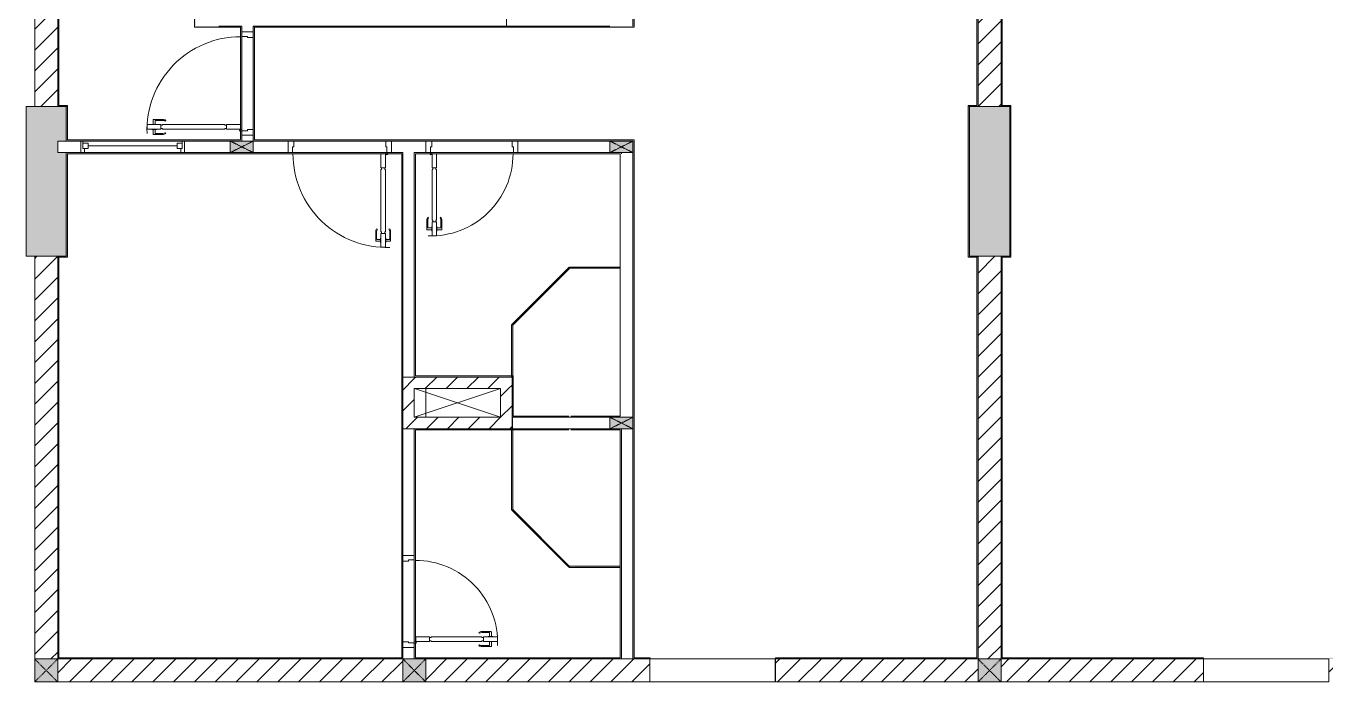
# Model space of a CAD drawing. Header units: millimetres. Extents: x 81424 to 264319, y 405 to 78637.
# Drawn here: x 220342 to 231642, y 35537 to 41237 of the extents above; entities that cross this region are included whole.
import ezdxf

# ---------------------------------------------------------------- set-up
doc = ezdxf.new("R2010")
doc.units = ezdxf.units.MM
doc.linetypes.add('IMPORT-Dash _2_', pattern=[6, 3, -3])
for name, color, linetype, lineweight in [('0-2', 130, 'Continuous', 9), ('A-DETL-GENF-7', 130, 'Continuous', 9), ('A-DOOR-2', 130, 'Continuous', 9), ('A-FLOR-1', 130, 'Continuous', 9), ('A-GLAZ-2', 130, 'Continuous', 9), ('A-GLAZ-CURT', 130, 'Continuous', 9), ('A-WALL-1', 130, 'Continuous', 9), ('A-WALL-PATT-4', 130, 'Continuous', 9), ('A_1404_dwg-1', 130, 'Continuous', 9), ('I-WALL-1', 130, 'Continuous', 9), ('S-COLS-1', 130, 'Continuous', 9), ('S-COLS-2', 130, 'Continuous', 9), ('S-COLS-4', 130, 'Continuous', 9), ('S-COLS-9', 130, 'IMPORT-Dash _2_', 9), ('S-COLS-HDLN-1', 130, 'IMPORT-Dash _2_', 9)]:
    doc.layers.add(name, color=color, linetype=linetype, lineweight=lineweight)
pattern_1 = [(45, (0, 0), (-90.50967, 90.50967), [])]

# ---------------------------------------------------------------- blocks, each defined once
blk = doc.blocks.new('A_1404_dwg_NCV_TKTC_KET CAU_rvt-1-TKTC_MB HOÀN THIỆN SÀN TẦNG 3-4-4819833-KeyPlan-CH4')
at = {"layer": 'S-COLS-1'}
for points in [[(83453, 39237), (83728, 39237), (83728, 40137), (83653, 40137), (83653, 40237), (83728, 40237), (83728, 40537), (83378, 40537), (83378, 39237)], [(91853, 39237), (91928, 39237), (91928, 40537), (91578, 40537), (91578, 39237), (91653, 39237)]]:
    blk.add_hatch(color=256, dxfattribs=at).paths.add_polyline_path(points)
at = {"layer": 'A-FLOR-1', "flags": 128}
blk.add_lwpolyline([(87503, 37837), (86853, 37837), (86853, 38087)], dxfattribs=at)
at = {"layer": 'S-COLS-2'}
for p, q in [((83728, 40237), (83728, 40537)), ((91853, 40537), (91653, 40537)), ((83728, 39237), (83728, 40137)), ((91653, 39237), (91853, 39237))]:
    blk.add_line(p, q, dxfattribs=at)
at = {"layer": 'S-COLS-2', "flags": 128}
blk.add_lwpolyline([(83653, 40537), (83378, 40537), (83378, 39237), (83653, 39237)], dxfattribs=at)
blk = doc.blocks.new('A_1404_dwg_DOOR_CW_01 CANH MO-PANEL KINH - DIW_01-900x2200-CỬA GỖ VÂN LAMINATE-553393-TKTC_MB HOÀN THIỆN SÀN TẦNG 3-4-4819840-KeyPlan-CH4')
at = {"layer": 'A-DETL-GENF-7'}
for p, q in [((46582, 38482), (46582, 38521)), ((46582, 38438), (46582, 38399)), ((46666, 38525), (46586, 38525)), ((46599, 38482), (46599, 38513)), ((46599, 38438), (46599, 38407)), ((46603, 38517), (46666, 38517)), ((46691, 38517), (46687, 38511)), ((46666, 38395), (46586, 38395)), ((46603, 38403), (46666, 38403)), ((46691, 38404), (46687, 38410))]:
    blk.add_line(p, q, dxfattribs=at)
at = {"layer": 'A-DETL-GENF-7', "flags": 128}
for points in [[(46531, 38440), (46531, 38480), (46651, 38480), (46651, 38440)], [(46610, 38482), (46610, 38480), (46571, 38480), (46571, 38482)], [(46610, 38438), (46610, 38440), (46571, 38440), (46571, 38438)], [(47207, 38474), (47207, 38480), (46665, 38480), (46665, 38474), (46651, 38474), (46651, 38446), (46665, 38446), (46665, 38440), (47207, 38440), (47207, 38446), (47221, 38446), (47221, 38474)], [(47221, 38480), (47221, 38440), (47341, 38440), (47341, 38480)]]:
    blk.add_lwpolyline(points, close=True, dxfattribs=at)
at = {"layer": 'A-DETL-GENF-7'}
blk.add_circle((47343, 38430), 10, dxfattribs=at)
for centre, radius, start, end in [((47343, 38430), 814, 90, 182), ((46586, 38521), 4, 90, 180), ((46603, 38513), 4, 90, 180), ((46666, 38480), 45, 55, 90), ((46666, 38480), 37, 55, 90), ((46586, 38399), 4, 180, 270), ((46603, 38407), 4, 180, 270), ((46666, 38440), 37, 270, 305), ((46666, 38440), 45, 270, 305)]:
    blk.add_arc(centre, radius, start, end, dxfattribs=at)
at = {"layer": 'A-DOOR-2'}
blk.add_line((47353, 38430), (47353, 38455), dxfattribs=at)
at = {"layer": 'A-DOOR-2', "flags": 128}
for points in [[(47453, 39237), (47453, 39287), (47353, 39287), (47353, 39247), (47403, 39247), (47403, 39237)], [(47453, 38387), (47453, 38437), (47403, 38437), (47403, 38427), (47353, 38427), (47353, 38387)]]:
    blk.add_lwpolyline(points, close=True, dxfattribs=at)
blk = doc.blocks.new('A_1404_dwg_DOOR_CW_01 CANH MO-PANEL KINH - DIG_02-800x2200-CỬA NHÔM KÍNH-V60-TKTC_MB HOÀN THIỆN SÀN TẦNG 3-4-4819851-KeyPlan-CH4')
at = {"layer": 'A-DETL-GENF-7'}
for p, q in [((104756, 29607), (104717, 29607)), ((104800, 29607), (104839, 29607)), ((104713, 29524), (104713, 29603)), ((104721, 29586), (104721, 29524)), ((104721, 29498), (104728, 29503)), ((104756, 29590), (104725, 29590)), ((104800, 29590), (104831, 29590)), ((104835, 29498), (104828, 29503)), ((104835, 29586), (104835, 29524)), ((104843, 29524), (104843, 29603))]:
    blk.add_line(p, q, dxfattribs=at)
at = {"layer": 'A-DETL-GENF-7', "flags": 128}
for points in [[(104756, 29579), (104758, 29579), (104758, 29619), (104756, 29619)], [(104798, 29659), (104758, 29659), (104758, 29539), (104798, 29539)], [(104800, 29579), (104798, 29579), (104798, 29619), (104800, 29619)], [(104764, 29083), (104758, 29083), (104758, 29525), (104764, 29525), (104764, 29539), (104792, 29539), (104792, 29525), (104798, 29525), (104798, 29083), (104792, 29083), (104792, 29069), (104764, 29069)], [(104758, 29069), (104798, 29069), (104798, 28949), (104758, 28949)]]:
    blk.add_lwpolyline(points, close=True, dxfattribs=at)
at = {"layer": 'A-DETL-GENF-7'}
blk.add_circle((104808, 28947), 10, dxfattribs=at)
for centre, radius, start, end in [((104808, 28947), 714, 88, 180), ((104717, 29603), 4, 90, 180), ((104839, 29603), 4, 0, 90), ((104758, 29524), 45, 180, 215), ((104725, 29586), 4, 90, 180), ((104758, 29524), 37, 180, 215), ((104798, 29524), 37, 325, 0), ((104831, 29586), 4, 0, 90), ((104798, 29524), 45, 325, 0)]:
    blk.add_arc(centre, radius, start, end, dxfattribs=at)
at = {"layer": 'A-DOOR-2'}
blk.add_line((104808, 28937), (104783, 28937), dxfattribs=at)
at = {"layer": 'A-DOOR-2', "flags": 128}
for points in [[(104051, 28837), (104051, 28937), (104091, 28937), (104091, 28887), (104101, 28887), (104101, 28837)], [(104801, 28837), (104801, 28887), (104811, 28887), (104811, 28937), (104851, 28937), (104851, 28837)]]:
    blk.add_lwpolyline(points, close=True, dxfattribs=at)
blk = doc.blocks.new('A_1404_dwg_M_Fixed - 900 x 1400-901191-TKTC_MB HOÀN THIỆN SÀN TẦNG 3-4-4819853-KeyPlan-CH4')
at = {"layer": 'A-GLAZ-2'}
blk.add_line((107014, 28878), (107788, 28878), dxfattribs=at)
at = {"layer": 'A-GLAZ-2', "flags": 128}
for points in [[(106983, 28900), (106983, 28937), (106951, 28937)], [(107819, 28900), (107819, 28937), (107851, 28937)], [(106951, 28837), (106970, 28837), (106970, 28900), (107014, 28900), (107014, 28856), (106970, 28856)], [(107832, 28856), (107788, 28856), (107788, 28900), (107832, 28900), (107832, 28837), (107849, 28837)]]:
    blk.add_lwpolyline(points, dxfattribs=at)
blk = doc.blocks.new('A_1404_dwg_System Panel - Glazed-931910-TKTC_MB HOÀN THIỆN SÀN TẦNG 3-4-4819935-KeyPlan-CH4')
at = {"layer": 'A-GLAZ-CURT'}
blk.add_hatch(color=256, dxfattribs=at).paths.add_polyline_path([(88104, 36532), (88543, 36532), (88543, 36542), (88100, 36537), (88100, 36532)])
blk.add_line((88543, 36542), (88102, 36542), dxfattribs=at)
at = {"layer": 'A-GLAZ-CURT', "flags": 128}
blk.add_lwpolyline([(88100, 36532), (88543, 36532), (88543, 36542)], dxfattribs=at)
blk = doc.blocks.new('A_1404_dwg_System Panel - Glazed-580250-TKTC_MB HOÀN THIỆN SÀN TẦNG 3-4-4819878-KeyPlan-CH4')
at = {"layer": 'A-GLAZ-CURT'}
blk.add_hatch(color=256, dxfattribs=at).paths.add_polyline_path([(104097, 32038), (104103, 32047), (103605, 32537), (103605, 32530), (104096, 32039)])
blk.add_line((103602, 32533), (104096, 32039), dxfattribs=at)
at = {"layer": 'A-GLAZ-CURT', "flags": 128}
blk.add_lwpolyline([(104104, 32045), (103609, 32540), (103602, 32533)], dxfattribs=at)
blk = doc.blocks.new('A_1404_dwg_System Panel - Glazed-703087-TKTC_MB HOÀN THIỆN SÀN TẦNG 3-4-4819883-KeyPlan-CH4')
at = {"layer": 'A-GLAZ-CURT'}
blk.add_hatch(color=256, dxfattribs=at).paths.add_polyline_path([(56804, 37033), (56809, 37036), (56809, 37727), (56799, 37727), (56801, 37033)])
at = {"layer": 'A-GLAZ-CURT', "flags": 128}
blk.add_lwpolyline([(56809, 37033), (56809, 37727), (56799, 37727), (56799, 37033)], close=True, dxfattribs=at)
blk = doc.blocks.new('A_1404_dwg_System Panel - Glazed-931911-TKTC_MB HOÀN THIỆN SÀN TẦNG 3-4-4819936-KeyPlan-CH4')
at = {"layer": 'A-GLAZ-CURT'}
blk.add_hatch(color=256, dxfattribs=at).paths.add_polyline_path([(88104, 39132), (88543, 39132), (88543, 39142), (88102, 39137), (88102, 39132)])
blk.add_line((88543, 39142), (88102, 39142), dxfattribs=at)
at = {"layer": 'A-GLAZ-CURT', "flags": 128}
blk.add_lwpolyline([(88104, 39132), (88543, 39132), (88543, 39142)], dxfattribs=at)
blk = doc.blocks.new('A_1404_dwg_System Panel - Glazed-580253-TKTC_MB HOÀN THIỆN SÀN TẦNG 3-4-4819881-KeyPlan-CH4')
at = {"layer": 'A-GLAZ-CURT'}
blk.add_hatch(color=256, dxfattribs=at).paths.add_polyline_path([(103606, 29933), (104101, 30435), (104096, 30437), (103603, 29937)])
blk.add_line((103606, 29933), (104104, 30431), dxfattribs=at)
at = {"layer": 'A-GLAZ-CURT', "flags": 128}
blk.add_lwpolyline([(104096, 30437), (103599, 29940), (103606, 29933)], dxfattribs=at)
blk = doc.blocks.new('A_1404_dwg_System Panel - Glazed-1013751-TKTC_MB HOÀN THIỆN SÀN TẦNG 3-4-4819884-KeyPlan-CH4')
at = {"layer": 'A-GLAZ-CURT'}
blk.add_hatch(color=256, dxfattribs=at).paths.add_polyline_path([(56809, 38192), (56804, 38639), (56799, 38639), (56803, 38192)])
at = {"layer": 'A-GLAZ-CURT', "flags": 128}
blk.add_lwpolyline([(56799, 38639), (56799, 38192), (56809, 38192), (56809, 38639)], close=True, dxfattribs=at)
blk = doc.blocks.new('A_1404_dwg_G1_SOF - BO TRU - 100x200-746114-TKTC_MB HOÀN THIỆN SÀN TẦNG 3-4-4819846-KeyPlan-CH4')
at = {"layer": 'S-COLS-1'}
blk.add_hatch(color=256, dxfattribs=at).paths.add_polyline_path([(49953, 40037), (49953, 40237), (49853, 40237), (49853, 40037)])
at = {"layer": 'S-COLS-1', "flags": 128}
blk.add_lwpolyline([(49853, 40037), (49853, 40237), (49953, 40237), (49953, 40037)], close=True, dxfattribs=at)
at = {"layer": 'S-COLS-HDLN-1'}
for p, q in [((49953, 40037), (49853, 40237)), ((49853, 40037), (49953, 40237))]:
    blk.add_line(p, q, dxfattribs=at)
blk = doc.blocks.new('A_1404_dwg_DOOR_CW_01 CANH MO-PANEL KINH - DIG_01-900x2200-CỬA NHÔM KÍNH-901226-TKTC_MB HOÀN THIỆN SÀN TẦNG 3-4-4819905-KeyPlan-CH4')
at = {"layer": 'A-DETL-GENF-7'}
for p, q in [((37873, 26676), (37879, 26671)), ((37986, 26676), (37980, 26671)), ((37865, 26650), (37865, 26570)), ((37908, 26566), (37869, 26566)), ((37873, 26587), (37873, 26650)), ((37908, 26583), (37877, 26583)), ((37952, 26583), (37983, 26583)), ((37952, 26566), (37991, 26566)), ((37987, 26587), (37987, 26650)), ((37995, 26650), (37995, 26570))]:
    blk.add_line(p, q, dxfattribs=at)
at = {"layer": 'A-DETL-GENF-7', "flags": 128}
for points in [[(37910, 27205), (37950, 27205), (37950, 27325), (37910, 27325)], [(37916, 27191), (37910, 27191), (37910, 26649), (37916, 26649), (37916, 26635), (37944, 26635), (37944, 26649), (37950, 26649), (37950, 27191), (37944, 27191), (37944, 27205), (37916, 27205)], [(37908, 26595), (37910, 26595), (37910, 26555), (37908, 26555)], [(37950, 26515), (37910, 26515), (37910, 26635), (37950, 26635)], [(37952, 26595), (37950, 26595), (37950, 26555), (37952, 26555)]]:
    blk.add_lwpolyline(points, close=True, dxfattribs=at)
at = {"layer": 'A-DETL-GENF-7'}
blk.add_circle((37960, 27327), 10, dxfattribs=at)
for centre, radius, start, end in [((37960, 27327), 814, 180, 272), ((37910, 26650), 45, 145, 180), ((37910, 26650), 37, 145, 180), ((37950, 26650), 37, 0, 35), ((37950, 26650), 45, 0, 35), ((37869, 26570), 4, 180, 270), ((37877, 26587), 4, 180, 270), ((37983, 26587), 4, 270, 0), ((37991, 26570), 4, 270, 0)]:
    blk.add_arc(centre, radius, start, end, dxfattribs=at)
at = {"layer": 'A-DOOR-2'}
blk.add_line((37960, 27337), (37935, 27337), dxfattribs=at)
at = {"layer": 'A-DOOR-2', "flags": 128}
for points in [[(37153, 27437), (37103, 27437), (37103, 27337), (37143, 27337), (37143, 27387), (37153, 27387)], [(38003, 27437), (37953, 27437), (37953, 27387), (37963, 27387), (37963, 27337), (38003, 27337)]]:
    blk.add_lwpolyline(points, close=True, dxfattribs=at)
blk = doc.blocks.new('A_1404_dwg_NCV_TKTC_TANG 3 - 4_rvt-1-TKTC_MB HOÀN THIỆN SÀN TẦNG 3-4-4819943-KeyPlan-CH4')
at = {"layer": 'A-WALL-PATT-4'}
for points in [[(84843, 41227), (84853, 41227), (84853, 44337), (84843, 44337), (84843, 41237)], [(88663, 41237), (88663, 44337), (88653, 44337), (88653, 41237)], [(83653, 40537), (83663, 40537), (83663, 43837), (83653, 43837), (83653, 40547)], [(91653, 40537), (91653, 43827), (91643, 43827), (91643, 40537)], [(91853, 40537), (91863, 40537), (91863, 43827), (91853, 43827), (91853, 40547)], [(85243, 41227), (85243, 41237), (84853, 41237), (84853, 41227), (85053, 41227)], [(85253, 40237), (85248, 41237), (85243, 41237), (85248, 40237)], [(88653, 41227), (88663, 41227), (88663, 41237), (85353, 41237), (85353, 41227), (88653, 41227)], [(85363, 40247), (85363, 41227), (85353, 41227), (85353, 40247)], [(83738, 40537), (83738, 40547), (83663, 40547), (83663, 40537), (83728, 40537)], [(83728, 40247), (83738, 40247), (83738, 40537), (83728, 40537)], [(91643, 40537), (91643, 40547), (91568, 40547), (91568, 40537), (91578, 40537)], [(91578, 39227), (91578, 40537), (91568, 40537), (91568, 39227)], [(91928, 40537), (91938, 40537), (91938, 40547), (91863, 40547), (91863, 40537)], [(91938, 39227), (91938, 40537), (91928, 40537), (91928, 39227)], [(84963, 40237), (85243, 40237), (85243, 40247), (83728, 40247), (83728, 40237), (84953, 40237)], [(88453, 40237), (88653, 40237), (88653, 40247), (85353, 40247), (85353, 40237), (87603, 40237)], [(88663, 35747), (88663, 40247), (88653, 40247), (88653, 35747)], [(86313, 40127), (86643, 40127), (86643, 40137), (83728, 40137), (83728, 40127), (85353, 40127)], [(83738, 39227), (83738, 40127), (83728, 40127), (83728, 39227)], [(86652, 35737), (86653, 35737), (86653, 40137), (86643, 40137), (86643, 35737)], [(83653, 39227), (83728, 39227), (83728, 39237), (83653, 39237)], [(83663, 35747), (83663, 39227), (83653, 39227), (83653, 35747)], [(91578, 39227), (91653, 39227), (91653, 39237), (91578, 39237)], [(91653, 35747), (91653, 39227), (91643, 39227), (91643, 35747), (91653, 35747)], [(91853, 39227), (91928, 39227), (91928, 39237), (91853, 39237)], [(91853, 35747), (91863, 35747), (91863, 39227), (91853, 39227), (91853, 35747)], [(86313, 35737), (86643, 35737), (86643, 35747), (83653, 35747), (83653, 35737), (85353, 35737)]]:
    blk.add_hatch(color=256, dxfattribs=at).paths.add_polyline_path(points)
h = blk.add_hatch(color=256, dxfattribs=at)
h.paths.add_polyline_path([(91653, 35737), (91653, 35747), (89893, 35747), (89893, 35737), (91653, 35737)])
h.paths.add_polyline_path([(88801, 35737), (88803, 35737), (88801, 35747), (88653, 35747), (88653, 35737), (88663, 35737)])
h = blk.add_hatch(color=256, dxfattribs=at)
h.paths.add_polyline_path([(91853, 35737), (93613, 35737), (93613, 35747), (91853, 35747), (91853, 35737)])
h.paths.add_polyline_path([(94703, 35737), (94853, 35737), (94852, 35747), (94703, 35747)])
at = {"layer": 'A-FLOR-1'}
blk.add_line((88803, 35737), (89893, 35737), dxfattribs=at)
at = {"layer": 'A-FLOR-1', "flags": 128}
for points in [[(88801, 35737), (88801, 35537), (89891, 35537), (89891, 35737), (88803, 35737)], [(93613, 35737), (93613, 35537), (94703, 35537), (94703, 35737), (93613, 35737), (94703, 35737)]]:
    blk.add_lwpolyline(points, dxfattribs=at)
at = {"layer": 'A-WALL-1'}
for p, q in [((85353, 41137), (85353, 40337)), ((88553, 40137), (88553, 40127)), ((88653, 37837), (88653, 40137)), ((86753, 36597), (86753, 35877)), ((86653, 35737), (86753, 35737))]:
    blk.add_line(p, q, dxfattribs=at)
at = {"layer": 'A-WALL-1', "flags": 128}
for points in [[(85053, 41237), (85253, 41237), (85253, 41187), (85353, 41187), (85353, 41237), (87554, 41237), (87554, 41337), (85053, 41337)], [(85153, 40237), (84755, 40237), (84755, 40137), (85153, 40137)], [(85353, 40137), (85655, 40137), (85655, 40237), (85353, 40237), (85353, 40287), (85253, 40287), (85253, 40237)], [(88453, 40237), (87654, 40237), (87654, 40137), (88453, 40137)], [(88453, 37837), (87605, 37837), (87605, 37737), (88453, 37737)], [(88553, 37737), (88553, 35737), (88653, 35737), (88653, 37737)], [(86753, 35737), (86753, 35837), (86653, 35837), (86653, 35737)]]:
    blk.add_lwpolyline(points, dxfattribs=at)
for points in [[(83855, 40237), (83653, 40237), (83653, 40137), (83855, 40137)], [(86753, 38187), (86753, 40137), (86854, 40137), (86854, 40237), (86555, 40237), (86555, 40137), (86653, 40137), (86653, 38187)], [(86753, 36637), (86753, 37737), (86653, 37737), (86653, 36637)]]:
    blk.add_lwpolyline(points, close=True, dxfattribs=at)
at = {"layer": 'I-WALL-1'}
for p, q in [((88553, 40127), (88553, 40137)), ((88543, 39142), (88543, 39132)), ((87609, 38197), (87603, 38197)), ((88543, 36542), (88543, 36532))]:
    blk.add_line(p, q, dxfattribs=at)
at = {"layer": 'I-WALL-1', "flags": 128}
for points in [[(83738, 40537), (83738, 40547), (83663, 40547), (83663, 43827), (83738, 43827), (83738, 43837), (83738, 44337), (83728, 44337), (83728, 43837), (83663, 43837), (83653, 43837), (83653, 40537), (83663, 40537), (83728, 40537), (83728, 40247), (83728, 40237), (85153, 40237)], [(84853, 41337), (84853, 44337), (84843, 44337), (84843, 41227), (84853, 41227), (85243, 41227), (85243, 40247), (83738, 40247), (83738, 40537)], [(88653, 40237), (88653, 35747), (88653, 35737), (88803, 35737), (88803, 35747), (88663, 35747), (88663, 40247), (88653, 40247), (85363, 40247), (85363, 41227), (88663, 41227), (88663, 41237), (88663, 44327), (88828, 44327), (88828, 44337), (88663, 44337)], [(88663, 44337), (88653, 44337), (88653, 41237)], [(91653, 39227), (91653, 39237), (91578, 39237), (91578, 40537), (91643, 40537), (91653, 40537), (91653, 43827)], [(91643, 43827), (91643, 40547), (91568, 40547), (91568, 40537), (91568, 39227), (91578, 39227), (91643, 39227), (91643, 35747), (89893, 35747), (89893, 35737), (91653, 35737)], [(91863, 39227), (91928, 39227), (91938, 39227), (91938, 40537), (91938, 40547), (91863, 40547), (91863, 43827)], [(91853, 43827), (91853, 40537), (91863, 40537), (91928, 40537), (91928, 39237), (91853, 39237), (91853, 39227), (91853, 35747), (91853, 35737)], [(85253, 40237), (85253, 41237), (85243, 41237), (85053, 41237)], [(88453, 41237), (85353, 41237), (85353, 41227), (85353, 40247), (85353, 40237), (88453, 40237)], [(85153, 40137), (83728, 40137), (83728, 40127), (83728, 39237), (83653, 39237), (83653, 39227), (83653, 35747), (83653, 35737), (86643, 35737), (86652, 35737)], [(86653, 35737), (86653, 40137), (86643, 40137), (85353, 40137)], [(88453, 40137), (86763, 40137), (86753, 40137), (86753, 38187), (86763, 38187), (87603, 38187), (87603, 37847), (87603, 37837), (88453, 37837)], [(87599, 38197), (86763, 38197), (86763, 40127), (88543, 40127), (88543, 39142)], [(91653, 35737), (91653, 35747), (91653, 39227)], [(91853, 35737), (93613, 35737), (93613, 35747), (91863, 35747), (91863, 39227)], [(88543, 39132), (88543, 37847), (88112, 37847)], [(88096, 37847), (87613, 37847), (87613, 38197)], [(88453, 37737), (86763, 37737), (86753, 37737), (86753, 35737)], [(88543, 36532), (88543, 35747), (86763, 35747), (86763, 37727), (88096, 37727)], [(86852, 35737), (88553, 35737), (88553, 35747), (88553, 37727), (88553, 37737)], [(88112, 37727), (88543, 37727), (88543, 36542)], [(86753, 35737), (86763, 35737), (86852, 35737)]]:
    blk.add_lwpolyline(points, dxfattribs=at)
blk.add_lwpolyline([(83663, 39227), (83728, 39227), (83738, 39227), (83738, 40127), (86643, 40127), (86643, 35747), (83663, 35747)], close=True, dxfattribs=at)
for name, p, rotation in [('A_1404_dwg_DOOR_CW_01 CANH MO-PANEL KINH - DIG_01-900x2200-CỬA NHÔM KÍNH-901226-TKTC_MB HOÀN THIỆN SÀN TẦNG 3-4-4819905-KeyPlan-CH4', (57916, 78290), 270), ('A_1404_dwg_M_Fixed - 900 x 1400-901191-TKTC_MB HOÀN THIỆN SÀN TẦNG 3-4-4819853-KeyPlan-CH4', (191705, 69074), 180), ('A_1404_dwg_G1_SOF - BO TRU - 100x200-746114-TKTC_MB HOÀN THIỆN SÀN TẦNG 3-4-4819846-KeyPlan-CH4', (45116, 90090), 270), ('A_1404_dwg_DOOR_CW_01 CANH MO-PANEL KINH - DIW_01-900x2200-CỬA GỖ VÂN LAMINATE-553393-TKTC_MB HOÀN THIỆN SÀN TẦNG 3-4-4819840-KeyPlan-CH4', (124942, -7216), 90), ('A_1404_dwg_DOOR_CW_01 CANH MO-PANEL KINH - DIG_02-800x2200-CỬA NHÔM KÍNH-V60-TKTC_MB HOÀN THIỆN SÀN TẦNG 3-4-4819851-KeyPlan-CH4', (191705, 69074), 180), ('A_1404_dwg_G1_SOF - BO TRU - 100x200-746114-TKTC_MB HOÀN THIỆN SÀN TẦNG 3-4-4819846-KeyPlan-CH4', (48416, 90090), 270), ('A_1404_dwg_System Panel - Glazed-580253-TKTC_MB HOÀN THIỆN SÀN TẦNG 3-4-4819881-KeyPlan-CH4', (191705, 69074), 180), ('A_1404_dwg_G1_SOF - BO TRU - 100x200-746114-TKTC_MB HOÀN THIỆN SÀN TẦNG 3-4-4819846-KeyPlan-CH4', (48416, 87690), 270), ('A_1404_dwg_System Panel - Glazed-580250-TKTC_MB HOÀN THIỆN SÀN TẦNG 3-4-4819878-KeyPlan-CH4', (191705, 69074), 180), ('A_1404_dwg_DOOR_CW_01 CANH MO-PANEL KINH - DIG_02-800x2200-CỬA NHÔM KÍNH-V60-TKTC_MB HOÀN THIỆN SÀN TẦNG 3-4-4819851-KeyPlan-CH4', (57816, 140688), 270)]:
    blk.add_blockref(name, p, dxfattribs=dict(rotation=rotation))
for name, p in [('A_1404_dwg_System Panel - Glazed-931911-TKTC_MB HOÀN THIỆN SÀN TẦNG 3-4-4819936-KeyPlan-CH4', (0, 0)), ('A_1404_dwg_System Panel - Glazed-1013751-TKTC_MB HOÀN THIỆN SÀN TẦNG 3-4-4819884-KeyPlan-CH4', (30800, 0)), ('A_1404_dwg_System Panel - Glazed-703087-TKTC_MB HOÀN THIỆN SÀN TẦNG 3-4-4819883-KeyPlan-CH4', (30800, 0)), ('A_1404_dwg_System Panel - Glazed-931910-TKTC_MB HOÀN THIỆN SÀN TẦNG 3-4-4819935-KeyPlan-CH4', (0, 0))]:
    blk.add_blockref(name, p)
blk = doc.blocks.new('A_1404_dwg_G1_SOF - BO TRU - 200x200-V25-TKTC_MB HOÀN THIỆN SÀN TẦNG 3-4-4820004-KeyPlan-CH4')
at = {"layer": 'S-COLS-9'}
blk.add_hatch(color=256, dxfattribs=at).paths.add_polyline_path([(91853, 35537), (91853, 35737), (91653, 35737), (91653, 35537), (91853, 35537)])
at = {"layer": 'S-COLS-4'}
blk.add_line((91853, 35737), (91653, 35737), dxfattribs=at)
at = {"layer": 'S-COLS-4', "flags": 128}
blk.add_lwpolyline([(91653, 35737), (91653, 35537), (91853, 35537), (91853, 35737)], dxfattribs=at)
at = {"layer": 'S-COLS-HDLN-1'}
for p, q in [((91853, 35737), (91653, 35537)), ((91653, 35737), (91853, 35537))]:
    blk.add_line(p, q, dxfattribs=at)
blk = doc.blocks.new('A_1404_dwg_G1_SOF - BO TRU - 200x200-V21-TKTC_MB HOÀN THIỆN SÀN TẦNG 3-4-4820000-KeyPlan-CH4')
at = {"layer": 'S-COLS-9'}
blk.add_hatch(color=256, dxfattribs=at).paths.add_polyline_path([(111453, 35537), (111453, 35737), (111253, 35737), (111253, 35537)])
at = {"layer": 'S-COLS-4', "flags": 128}
blk.add_lwpolyline([(111253, 35737), (111253, 35537), (111453, 35537), (111453, 35737)], dxfattribs=at)
at = {"layer": 'S-COLS-HDLN-1'}
for p, q in [((111452, 35737), (111253, 35537)), ((111253, 35737), (111453, 35537))]:
    blk.add_line(p, q, dxfattribs=at)
blk = doc.blocks.new('A_1404_dwg_G1_SOF - BO TRU - 200x200-3054293-TKTC_MB HOÀN THIỆN SÀN TẦNG 3-4-4819986-KeyPlan-CH4')
at = {"layer": 'S-COLS-9'}
blk.add_hatch(color=256, dxfattribs=at).paths.add_polyline_path([(41853, 71512), (42053, 71512), (42052, 71712), (41853, 71712)])
at = {"layer": 'S-COLS-4', "flags": 128}
blk.add_lwpolyline([(42053, 71712), (41853, 71712), (41853, 71512), (42053, 71512)], close=True, dxfattribs=at)
at = {"layer": 'S-COLS-HDLN-1'}
for p, q in [((42053, 71712), (41853, 71512)), ((41853, 71712), (42053, 71512))]:
    blk.add_line(p, q, dxfattribs=at)
blk = doc.blocks.new('A_1404_dwg-4819832-KeyPlan-CH4')
at = {"layer": 'A-WALL-PATT-4'}
h = blk.add_hatch(dxfattribs=at)
h.set_pattern_fill('FP_29', color=256, style=0, pattern_type=2)
h.set_pattern_definition(pattern_1)
h.paths.add_polyline_path([(83653, 40537), (83653, 43837), (83453, 43837), (83453, 40537), (83653, 40537)])
h = blk.add_hatch(dxfattribs=at)
h.set_pattern_fill('FP_29', color=256, style=0, pattern_type=2)
h.set_pattern_definition(pattern_1)
h.paths.add_polyline_path([(91853, 40537), (91853, 43837), (91653, 43837), (91653, 40537)])
h = blk.add_hatch(dxfattribs=at)
h.set_pattern_fill('FP_29', color=256, style=0, pattern_type=2)
h.set_pattern_definition(pattern_1)
h.paths.add_polyline_path([(83653, 35737), (83653, 35737), (83653, 39237), (83453, 39237), (83453, 35737)])
h = blk.add_hatch(dxfattribs=at)
h.set_pattern_fill('FP_29', color=256, style=0, pattern_type=2)
h.set_pattern_definition(pattern_1)
h.paths.add_polyline_path([(91853, 35737), (91853, 39237), (91653, 39237), (91653, 35737)])
h = blk.add_hatch(dxfattribs=at)
h.set_pattern_fill('FP_29', color=256, style=0, pattern_type=2)
h.set_pattern_definition(pattern_1)
h.paths.add_polyline_path([(86653, 37837), (86753, 37837), (86753, 38187), (86653, 38187), (86653, 38087)])
h = blk.add_hatch(dxfattribs=at)
h.set_pattern_fill('FP_29', color=256, style=0, pattern_type=2)
h.set_pattern_definition(pattern_1)
h.paths.add_polyline_path([(87503, 38087), (87603, 38087), (87602, 38187), (86753, 38187), (86753, 38087)])
h = blk.add_hatch(dxfattribs=at)
h.set_pattern_fill('FP_29', color=256, style=0, pattern_type=2)
h.set_pattern_definition(pattern_1)
h.paths.add_polyline_path([(87603, 37837), (87603, 38087), (87503, 38087), (87503, 37837)])
h = blk.add_hatch(dxfattribs=at)
h.set_pattern_fill('FP_29', color=256, style=0, pattern_type=2)
h.set_pattern_definition(pattern_1)
h.paths.add_polyline_path([(86753, 37737), (87603, 37737), (87603, 37837), (86653, 37837), (86653, 37737)])
h = blk.add_hatch(dxfattribs=at)
h.set_pattern_fill('FP_29', color=256, style=0, pattern_type=2)
h.set_pattern_definition(pattern_1)
h.paths.add_polyline_path([(100053, 35537), (101813, 35537), (101813, 35737), (100053, 35737)])
h.paths.add_polyline_path([(102903, 35537), (104213, 35537), (104213, 35737), (102903, 35737)])
h.paths.add_polyline_path([(108053, 35537), (108053, 35737), (104413, 35737), (104413, 35537), (105063, 35537)])
h.paths.add_polyline_path([(99853, 35537), (99853, 35737), (95052, 35737), (95052, 35537), (98039, 35537)])
h.paths.add_polyline_path([(94703, 35537), (94852, 35537), (94852, 35737), (94703, 35737)])
h.paths.add_polyline_path([(92176, 35537), (93613, 35537), (93613, 35737), (91853, 35737), (91853, 35537)])
h.paths.add_polyline_path([(88801, 35537), (88803, 35537), (88801, 35737), (86852, 35737), (86852, 35537), (88653, 35537)])
h.paths.add_polyline_path([(91578, 35537), (91653, 35537), (91653, 35737), (89893, 35737), (89893, 35537), (91428, 35537)])
h.paths.add_polyline_path([(83728, 35537), (86652, 35537), (86652, 35737), (83653, 35737), (83653, 35537)])
at = {"layer": '0-2', "flags": 128}
blk.add_lwpolyline([(86754, 38087), (87503, 37837), (86753, 37837), (87502, 38087)], dxfattribs=at)
at = {"layer": 'A-FLOR-1'}
blk.add_line((89893, 35537), (88803, 35537), dxfattribs=at)
at = {"layer": 'A-WALL-1'}
for p, q in [((83453, 43837), (83453, 40537)), ((83653, 40537), (83653, 43837)), ((83453, 40537), (83653, 40537)), ((91653, 40537), (91853, 40537)), ((83653, 39237), (83453, 39237)), ((83453, 39237), (83453, 35737)), ((83653, 35737), (83653, 39237)), ((91853, 39237), (91653, 39237)), ((87603, 37737), (87603, 37837)), ((83653, 35537), (86652, 35537)), ((86852, 35537), (88803, 35537)), ((91853, 35537), (93613, 35537))]:
    blk.add_line(p, q, dxfattribs=at)
at = {"layer": 'A-WALL-1', "flags": 128}
blk.add_lwpolyline([(87503, 37837), (86753, 37837), (86753, 38087), (87503, 38087)], close=True, dxfattribs=at)
blk.add_lwpolyline([(89893, 35737), (89893, 35537), (91653, 35537)], dxfattribs=at)
for name, p in [('A_1404_dwg_NCV_TKTC_KET CAU_rvt-1-TKTC_MB HOÀN THIỆN SÀN TẦNG 3-4-4819833-KeyPlan-CH4', (0, 0)), ('A_1404_dwg_NCV_TKTC_TANG 3 - 4_rvt-1-TKTC_MB HOÀN THIỆN SÀN TẦNG 3-4-4819943-KeyPlan-CH4', (0, 0)), ('A_1404_dwg_G1_SOF - BO TRU - 200x200-3054293-TKTC_MB HOÀN THIỆN SÀN TẦNG 3-4-4819986-KeyPlan-CH4', (41600, -35975)), ('A_1404_dwg_G1_SOF - BO TRU - 200x200-V21-TKTC_MB HOÀN THIỆN SÀN TẦNG 3-4-4820000-KeyPlan-CH4', (-24600, 0)), ('A_1404_dwg_G1_SOF - BO TRU - 200x200-V25-TKTC_MB HOÀN THIỆN SÀN TẦNG 3-4-4820004-KeyPlan-CH4', (0, 0))]:
    blk.add_blockref(name, p)

msp = doc.modelspace()

# ---------------------------------------------------------------- block references
at = {"layer": 'A_1404_dwg-1'}
msp.add_blockref('A_1404_dwg-4819832-KeyPlan-CH4', (136964.6, 0), dxfattribs=at)

doc.saveas('drawing.dxf')
